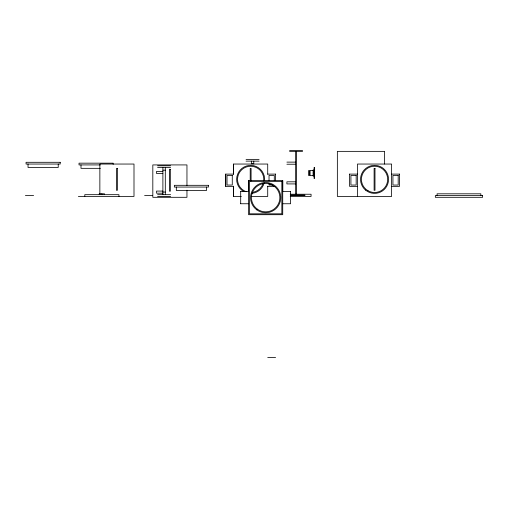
<?xml version="1.0" encoding="UTF-8"?>
<svg xmlns="http://www.w3.org/2000/svg" width="508" height="508" viewBox="0 0 508 508"><rect width="100%" height="100%" fill="white"/><g stroke="black" fill="none" stroke-linecap="round" stroke-linejoin="round"><path stroke-width="0.76" d="M241.338 196.431L233.585 196.431L233.585 186.366L225.704 186.366L225.704 174.111L233.585 174.111L233.585 164.046L267.716 164.046L267.716 174.314M248.59 180.556L248.59 214.694L282.721 214.694L282.721 180.556L248.59 180.556L248.59 191.497L240.709 191.497M282.721 180.556L282.721 191.497L290.601 191.497M289.566 150.482L302.609 150.482M289.566 151.359L302.609 151.359M246.05 159.372L259.093 159.372M246.05 161.125L259.093 161.125M286.899 162.122L295.65 162.122M286.899 164.224L295.65 164.224M100.349 164.922L79.026 164.922L79.026 163.17L113.157 163.17L113.157 164.338M157.575 165.799L170.618 165.799M157.575 167.551L170.618 167.551M100.349 168.339L80.994 168.339L80.994 164.922M314.471 169.996L313.157 169.996L313.157 176.041L314.471 176.041M162.89 170.174L165.303 170.174M313.157 170.396L310.09 170.396L310.09 175.641L313.157 175.641M162.89 171.393L156.547 171.393L156.547 173.495L162.89 173.495M313.157 172.142L314.471 172.142M313.157 173.895L314.471 173.895M267.716 174.111L275.596 174.111M349.606 174.111L357.486 174.111M391.617 174.111L399.498 174.111M295.65 181.813L286.899 181.813L286.899 183.915L295.65 183.915M272.783 185.052L269.03 185.052L269.03 183.572M267.716 186.366L274.809 186.366M357.486 186.366L349.606 186.366L349.587 174.092M391.617 186.366L399.498 186.366L399.517 174.092M162.89 191.078L156.547 191.078L156.547 193.18L162.89 193.18M162.89 192.056L165.303 192.056M290.22 194.24L311.067 194.24L311.067 196.431L290.22 196.431M157.575 194.678L170.618 194.678M25.4 195.555L33.611 195.555M144.602 195.555L152.521 195.555M290.665 195.555L304.946 195.58L304.946 195.097L290.938 195.097L290.938 195.58M78.359 196.431L133.998 196.431L133.998 164.046L99.86 164.046L99.86 194.062M157.575 196.431L170.618 196.431M251.308 196.431L267.716 196.431L267.716 186.163M240.709 203.752L248.59 203.752M282.721 203.752L290.601 203.752L290.62 191.478M267.716 357.518L275.596 357.518M480.847 195.555L480.847 193.808L437.09 193.808L437.09 195.555M384.62 164.008L384.62 151.359L337.356 151.359L337.356 196.431L391.617 196.431L391.617 164.046L357.486 164.046L357.486 196.431M309.22 170.447L309.22 175.59M308.781 170.447L308.781 175.59M296.526 151.359L296.526 194.678M295.65 151.359L295.65 194.678M275.615 174.092L275.596 180.238M274.282 180.607L274.282 175.425L269.03 175.425L269.03 180.607M253.778 161.125L253.778 163.747L251.365 163.747L251.365 161.125M251.085 180.924L251.085 168.421L250.215 168.421L250.215 180.924M240.69 191.478L240.69 203.771M233.585 164.046L233.585 174.314M233.585 186.163L233.585 196.431M225.685 174.092L225.685 186.385M206.521 187.065L206.521 190.481L176.327 190.481L176.327 187.065M186.957 185.458L186.957 164.922L152.819 164.922L152.819 197.307L186.957 197.307L186.957 190.195M165.303 167.551L165.303 194.678M162.89 167.551L162.89 194.678M118.936 196.431L118.936 194.678L84.798 194.678L84.798 196.431M104.496 194.678L104.496 193.808L99.244 193.808L99.244 194.678M101.867 193.808L101.867 194.678M58.23 164.046L58.23 167.462L28.035 167.462L28.035 164.046M262.985 183.852A13.125 13.125 0 0 1 252.927 192.291M246.158 191.7A13.125 13.125 0 0 1 238.004 175.844A13.125 13.125 0 0 1 253.181 166.484A13.125 13.125 0 0 1 263.69 180.886M264.179 182.988A14.002 14.002 0 0 1 251.873 193.313M243.649 191.491A14.002 14.002 0 0 1 237.636 174.193A14.002 14.002 0 0 1 253.879 165.735A14.002 14.002 0 0 1 264.598 180.581M60.198 162.3L26.067 162.3L26.067 164.046L60.198 164.046L60.198 162.3M314.471 167.551L314.077 167.551L314.077 178.486L314.471 178.486L314.471 167.551M117.367 168.421L116.491 168.421L116.491 190.303L117.367 190.303L117.367 168.421M374.987 168.421L374.11 168.421L374.11 190.303L374.987 190.303L374.987 168.421M170.326 169.297L169.45 169.297L169.45 191.179L170.326 191.179L170.326 169.297M232.27 175.425L227.019 175.425L227.019 185.052L232.27 185.052L232.27 175.425M356.171 175.425L350.92 175.425L350.92 185.052L356.171 185.052L356.171 175.425M398.183 175.425L392.932 175.425L392.932 185.052L398.183 185.052L398.183 175.425M281.845 181.432L249.46 181.432L249.46 213.817L281.845 213.817L281.845 181.432M208.49 185.312L174.358 185.312L174.358 187.065L208.49 187.065L208.49 185.312M482.6 195.555L435.337 195.555L435.337 197.307L482.6 197.307L482.6 195.555M367.989 190.735A13.125 13.125 0 0 0 387.68 179.362A13.125 13.125 0 0 0 367.989 167.996A13.125 13.125 0 0 0 367.989 190.735M365.55 190.094A14.002 14.002 0 0 0 388.341 181.794A14.002 14.002 0 0 0 369.76 166.205A14.002 14.002 0 0 0 365.55 190.094M257.321 209.15A14.224 14.224 0 0 0 279.8 199.079A14.224 14.224 0 0 0 259.842 184.645A14.224 14.224 0 0 0 257.321 209.15M256.807 209.861A15.1 15.1 0 0 0 280.676 199.168A15.1 15.1 0 0 0 259.48 183.845A15.1 15.1 0 0 0 256.807 209.861"/></g></svg>
